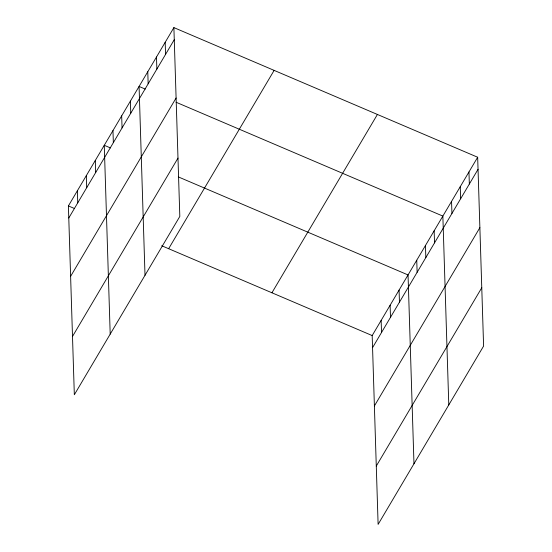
<?xml version="1.0" encoding="UTF-8"?>
<svg xmlns="http://www.w3.org/2000/svg" width="552" height="552" viewBox="0 0 552 552"><rect width="100%" height="100%" fill="white"/><g stroke="black" fill="none" stroke-linecap="round" stroke-linejoin="round"><path stroke-width="0.83" d="M173.887 27.6L179.821 216.432L74.334 394.756L68.4 205.924L173.887 27.6L477.666 157.244L483.6 346.076L378.113 524.4L372.179 335.568L477.666 157.244M68.779 217.999L174.266 39.675M70.615 276.331L176.102 98.008M72.505 336.43L177.985 158.107M168.65 248.704L274.13 70.38M271.936 292.781L377.416 114.457M372.559 347.643L478.046 169.319M374.394 405.968L479.874 227.652M376.278 466.067L481.765 287.751M145.245 89.079L139.076 86.443L145.01 275.282M176.088 102.244L442.856 216.087L448.79 404.926M110.434 147.922L104.266 145.293L110.2 334.126M178.296 176.888L408.045 274.937L413.979 463.77M68.4 205.924L74.568 208.552M161.708 245.743L372.179 335.568M468.958 171.955L469.338 184.03M460.258 186.666L460.637 198.741M451.557 201.376L451.936 213.452M434.148 230.798L434.527 242.88M425.447 245.509L425.827 257.591M416.746 260.227L417.126 272.302M399.075 290.09L399.455 302.172M390.112 305.249L390.492 317.324M381.142 320.408L381.522 332.483M165.186 42.311L165.565 54.386M156.485 57.022L156.865 69.097M147.777 71.732L148.157 83.814M130.375 101.161L130.755 113.236M121.675 115.872L122.054 127.947M112.967 130.582L113.346 142.657M95.303 160.453L95.682 172.528M86.333 175.605L86.712 187.687M77.37 190.764L77.749 202.839"/></g></svg>
